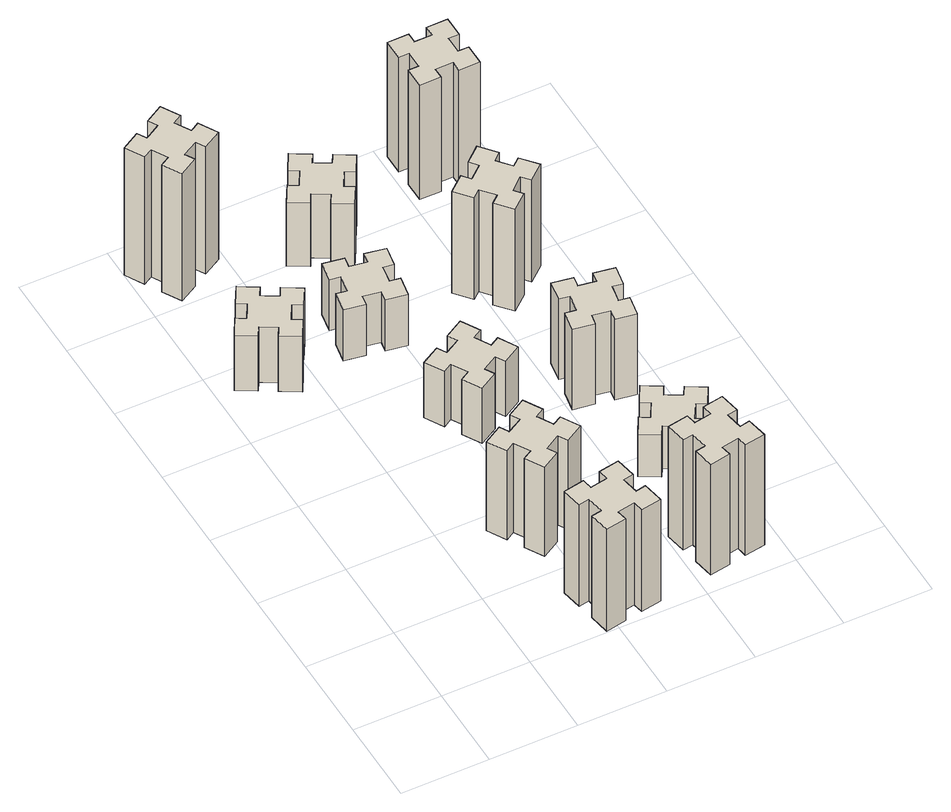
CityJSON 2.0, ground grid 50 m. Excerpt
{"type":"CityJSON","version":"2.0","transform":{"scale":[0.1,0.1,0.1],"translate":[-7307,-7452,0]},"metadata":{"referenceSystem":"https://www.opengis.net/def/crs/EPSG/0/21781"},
"CityObjects":{
"building1":{"type":"Building","attributes":{"class":"1000","function":"1000","usage":"1000","yearOfConstruction":2016,"roofType":"1000","measuredHeight":39,"storeysAboveGround":30,"storeysBelowGround":0},"geometry":[{"type":"Solid","lod":"1","boundaries":[[[[0,1,2,3,4,5,6,7,8,9,10,11,12,13,14,15,16,17,18,19]],[[17,16,20,21]],[[16,15,22,20]],[[15,14,23,22]],[[14,13,24,23]],[[13,12,25,24]],[[12,11,26,25]],[[11,10,27,26]],[[10,9,28,27]],[[9,8,29,28]],[[8,7,30,29]],[[7,6,31,30]],[[6,5,32,31]],[[5,4,33,32]],[[4,3,34,33]],[[3,2,35,34]],[[2,1,36,35]],[[1,0,37,36]],[[0,19,38,37]],[[19,18,39,38]],[[18,17,21,39]],[[24,25,26,27,28,29,30,31,32,33,34,35,36,37,38,39,21,20,22,23]]]]}]},
"building2":{"type":"Building","attributes":{"class":"1000","function":"1000","usage":"1000","yearOfConstruction":2016,"roofType":"1000","measuredHeight":72,"storeysAboveGround":30,"storeysBelowGround":0},"geometry":[{"type":"Solid","lod":"1","boundaries":[[[[40,41,42,43,44,45,46,47,48,49,50,51,52,53,54,55,56,57,58,59]],[[57,56,60,61]],[[56,55,62,60]],[[55,54,63,62]],[[54,53,64,63]],[[53,52,65,64]],[[52,51,66,65]],[[51,50,67,66]],[[50,49,68,67]],[[49,48,69,68]],[[48,47,70,69]],[[47,46,71,70]],[[46,45,72,71]],[[45,44,73,72]],[[44,43,74,73]],[[43,42,75,74]],[[42,41,76,75]],[[41,40,77,76]],[[40,59,78,77]],[[59,58,79,78]],[[58,57,61,79]],[[64,65,66,67,68,69,70,71,72,73,74,75,76,77,78,79,61,60,62,63]]]]}]},
"building3":{"type":"Building","attributes":{"class":"1000","function":"1000","usage":"1000","yearOfConstruction":2016,"roofType":"1000","measuredHeight":90,"storeysAboveGround":30,"storeysBelowGround":0},"geometry":[{"type":"Solid","lod":"1","boundaries":[[[[80,81,82,83,84,85,86,87,88,89,90,91,92,93,94,95,96,97,98,99]],[[97,96,100,101]],[[96,95,102,100]],[[95,94,103,102]],[[94,93,104,103]],[[93,92,105,104]],[[92,91,106,105]],[[91,90,107,106]],[[90,89,108,107]],[[89,88,109,108]],[[88,87,110,109]],[[87,86,111,110]],[[86,85,112,111]],[[85,84,113,112]],[[84,83,114,113]],[[83,82,115,114]],[[82,81,116,115]],[[81,80,117,116]],[[80,99,118,117]],[[99,98,119,118]],[[98,97,101,119]],[[104,105,106,107,108,109,110,111,112,113,114,115,116,117,118,119,101,100,102,103]]]]}]},
"building4":{"type":"Building","attributes":{"class":"1000","function":"1000","usage":"1000","yearOfConstruction":2016,"roofType":"1000","measuredHeight":63,"storeysAboveGround":30,"storeysBelowGround":0},"geometry":[{"type":"Solid","lod":"1","boundaries":[[[[120,121,122,123,124,125,126,127,128,129,130,131,132,133,134,135,136,137,138,139]],[[137,136,140,141]],[[136,135,142,140]],[[135,134,143,142]],[[134,133,144,143]],[[133,132,145,144]],[[132,131,146,145]],[[131,130,147,146]],[[130,129,148,147]],[[129,128,149,148]],[[128,127,150,149]],[[127,126,151,150]],[[126,125,152,151]],[[125,124,153,152]],[[124,123,154,153]],[[123,122,155,154]],[[122,121,156,155]],[[121,120,157,156]],[[120,139,158,157]],[[139,138,159,158]],[[138,137,141,159]],[[144,145,146,147,148,149,150,151,152,153,154,155,156,157,158,159,141,140,142,143]]]]}]},
"building5":{"type":"Building","attributes":{"class":"1000","function":"1000","usage":"1000","yearOfConstruction":2016,"roofType":"1000","measuredHeight":39,"storeysAboveGround":30,"storeysBelowGround":0},"geometry":[{"type":"Solid","lod":"1","boundaries":[[[[160,161,162,163,164,165,166,167,168,169,170,171,172,173,174,175,176,177,178,179]],[[177,176,180,181]],[[176,175,182,180]],[[175,174,183,182]],[[174,173,184,183]],[[173,172,185,184]],[[172,171,186,185]],[[171,170,187,186]],[[170,169,188,187]],[[169,168,189,188]],[[168,167,190,189]],[[167,166,191,190]],[[166,165,192,191]],[[165,164,193,192]],[[164,163,194,193]],[[163,162,195,194]],[[162,161,196,195]],[[161,160,197,196]],[[160,179,198,197]],[[179,178,199,198]],[[178,177,181,199]],[[184,185,186,187,188,189,190,191,192,193,194,195,196,197,198,199,181,180,182,183]]]]}]},
"building6":{"type":"Building","attributes":{"class":"1000","function":"1000","usage":"1000","yearOfConstruction":2016,"roofType":"1000","measuredHeight":36,"storeysAboveGround":30,"storeysBelowGround":0},"geometry":[{"type":"Solid","lod":"1","boundaries":[[[[200,201,202,203,204,205,206,207,208,209,210,211,212,213,214,215,216,217,218,219]],[[217,216,220,221]],[[216,215,222,220]],[[215,214,223,222]],[[214,213,224,223]],[[213,212,225,224]],[[212,211,226,225]],[[211,210,227,226]],[[210,209,228,227]],[[209,208,229,228]],[[208,207,230,229]],[[207,206,231,230]],[[206,205,232,231]],[[205,204,233,232]],[[204,203,234,233]],[[203,202,235,234]],[[202,201,236,235]],[[201,200,237,236]],[[200,219,238,237]],[[219,218,239,238]],[[218,217,221,239]],[[224,225,226,227,228,229,230,231,232,233,234,235,236,237,238,239,221,220,222,223]]]]}]},
"building7":{"type":"Building","attributes":{"class":"1000","function":"1000","usage":"1000","yearOfConstruction":2016,"roofType":"1000","measuredHeight":78,"storeysAboveGround":30,"storeysBelowGround":0},"geometry":[{"type":"Solid","lod":"1","boundaries":[[[[240,241,242,243,244,245,246,247,248,249,250,251,252,253,254,255,256,257,258,259]],[[257,256,260,261]],[[256,255,262,260]],[[255,254,263,262]],[[254,253,264,263]],[[253,252,265,264]],[[252,251,266,265]],[[251,250,267,266]],[[250,249,268,267]],[[249,248,269,268]],[[248,247,270,269]],[[247,246,271,270]],[[246,245,272,271]],[[245,244,273,272]],[[244,243,274,273]],[[243,242,275,274]],[[242,241,276,275]],[[241,240,277,276]],[[240,259,278,277]],[[259,258,279,278]],[[258,257,261,279]],[[264,265,266,267,268,269,270,271,272,273,274,275,276,277,278,279,261,260,262,263]]]]}]},
"building8":{"type":"Building","attributes":{"class":"1000","function":"1000","usage":"1000","yearOfConstruction":2016,"roofType":"1000","measuredHeight":45,"storeysAboveGround":30,"storeysBelowGround":0},"geometry":[{"type":"Solid","lod":"1","boundaries":[[[[280,281,282,283,284,285,286,287,288,289,290,291,292,293,294,295,296,297,298,299]],[[297,296,300,301]],[[296,295,302,300]],[[295,294,303,302]],[[294,293,304,303]],[[293,292,305,304]],[[292,291,306,305]],[[291,290,307,306]],[[290,289,308,307]],[[289,288,309,308]],[[288,287,310,309]],[[287,286,311,310]],[[286,285,312,311]],[[285,284,313,312]],[[284,283,314,313]],[[283,282,315,314]],[[282,281,316,315]],[[281,280,317,316]],[[280,299,318,317]],[[299,298,319,318]],[[298,297,301,319]],[[304,305,306,307,308,309,310,311,312,313,314,315,316,317,318,319,301,300,302,303]]]]}]},
"building9":{"type":"Building","attributes":{"class":"1000","function":"1000","usage":"1000","yearOfConstruction":2016,"roofType":"1000","measuredHeight":30,"storeysAboveGround":30,"storeysBelowGround":0},"geometry":[{"type":"Solid","lod":"1","boundaries":[[[[320,321,322,323,324,325,326,327,328,329,330,331,332,333,334,335,336,337,338,339]],[[337,336,340,341]],[[336,335,342,340]],[[335,334,343,342]],[[334,333,344,343]],[[333,332,345,344]],[[332,331,346,345]],[[331,330,347,346]],[[330,329,348,347]],[[329,328,349,348]],[[328,327,350,349]],[[327,326,351,350]],[[326,325,352,351]],[[325,324,353,352]],[[324,323,354,353]],[[323,322,355,354]],[[322,321,356,355]],[[321,320,357,356]],[[320,339,358,357]],[[339,338,359,358]],[[338,337,341,359]],[[344,345,346,347,348,349,350,351,352,353,354,355,356,357,358,359,341,340,342,343]]]]}]},
"building10":{"type":"Building","attributes":{"class":"1000","function":"1000","usage":"1000","yearOfConstruction":2016,"roofType":"1000","measuredHeight":57,"storeysAboveGround":30,"storeysBelowGround":0},"geometry":[{"type":"Solid","lod":"1","boundaries":[[[[360,361,362,363,364,365,366,367,368,369,370,371,372,373,374,375,376,377,378,379]],[[377,376,380,381]],[[376,375,382,380]],[[375,374,383,382]],[[374,373,384,383]],[[373,372,385,384]],[[372,371,386,385]],[[371,370,387,386]],[[370,369,388,387]],[[369,368,389,388]],[[368,367,390,389]],[[367,366,391,390]],[[366,365,392,391]],[[365,364,393,392]],[[364,363,394,393]],[[363,362,395,394]],[[362,361,396,395]],[[361,360,397,396]],[[360,379,398,397]],[[379,378,399,398]],[[378,377,381,399]],[[384,385,386,387,388,389,390,391,392,393,394,395,396,397,398,399,381,380,382,383]]]]}]},
"building11":{"type":"Building","attributes":{"class":"1000","function":"1000","usage":"1000","yearOfConstruction":2016,"roofType":"1000","measuredHeight":72,"storeysAboveGround":30,"storeysBelowGround":0},"geometry":[{"type":"Solid","lod":"1","boundaries":[[[[400,401,402,403,404,405,406,407,408,409,410,411,412,413,414,415,416,417,418,419]],[[417,416,420,421]],[[416,415,422,420]],[[415,414,423,422]],[[414,413,424,423]],[[413,412,425,424]],[[412,411,426,425]],[[411,410,427,426]],[[410,409,428,427]],[[409,408,429,428]],[[408,407,430,429]],[[407,406,431,430]],[[406,405,432,431]],[[405,404,433,432]],[[404,403,434,433]],[[403,402,435,434]],[[402,401,436,435]],[[401,400,437,436]],[[400,419,438,437]],[[419,418,439,438]],[[418,417,421,439]],[[424,425,426,427,428,429,430,431,432,433,434,435,436,437,438,439,421,420,422,423]]]]}]},
"building12":{"type":"Building","attributes":{"class":"1000","function":"1000","usage":"1000","yearOfConstruction":2016,"roofType":"1000","measuredHeight":81,"storeysAboveGround":30,"storeysBelowGround":0},"geometry":[{"type":"Solid","lod":"1","boundaries":[[[[440,441,442,443,444,445,446,447,448,449,450,451,452,453,454,455,456,457,458,459]],[[457,456,460,461]],[[456,455,462,460]],[[455,454,463,462]],[[454,453,464,463]],[[453,452,465,464]],[[452,451,466,465]],[[451,450,467,466]],[[450,449,468,467]],[[449,448,469,468]],[[448,447,470,469]],[[447,446,471,470]],[[446,445,472,471]],[[445,444,473,472]],[[444,443,474,473]],[[443,442,475,474]],[[442,441,476,475]],[[441,440,477,476]],[[440,459,478,477]],[[459,458,479,478]],[[458,457,461,479]],[[464,465,466,467,468,469,470,471,472,473,474,475,476,477,478,479,461,460,462,463]]]]}]}
},
"vertices":[
[406,2327,0],[456,2414,0],[508,2384,0],[568,2488,0],[464,2548,0],[434,2496,0],[347,2546,0],[377,2598,0],[273,2658,0],[213,2554,0],[265,2524,0],[215,2437,0],[163,2467,0],[103,2363,0],[207,2303,0],[237,2355,0],[324,2305,0],[294,2253,0],[398,2193,0],[458,2297,0],[324,2305,390],[294,2253,390],[237,2355,390],[207,2303,390],[103,2363,390],[163,2467,390],[215,2437,390],[265,2524,390],[213,2554,390],[273,2658,390],[377,2598,390],[347,2546,390],[434,2496,390],[464,2548,390],[568,2488,390],[508,2384,390],[456,2414,390],[406,2327,390],[458,2297,390],[398,2193,390],
[1192,175,0],[1175,274,0],[1234,284,0],[1213,402,0],[1095,381,0],[1105,322,0],[1007,305,0],[997,364,0],[878,343,0],[899,225,0],[958,235,0],[976,137,0],[917,127,0],[937,8,0],[1056,29,0],[1045,88,0],[1144,106,0],[1154,47,0],[1272,67,0],[1251,186,0],[1144,106,720],[1154,47,720],[1045,88,720],[1056,29,720],[937,8,720],[917,127,720],[976,137,720],[958,235,720],[899,225,720],[878,343,720],[997,364,720],[1007,305,720],[1105,322,720],[1095,381,720],[1213,402,720],[1234,284,720],[1175,274,720],[1192,175,720],[1251,186,720],[1272,67,720],
[224,3386,0],[137,3336,0],[107,3388,0],[3,3328,0],[63,3224,0],[115,3254,0],[165,3167,0],[113,3137,0],[173,3033,0],[277,3093,0],[247,3145,0],[334,3195,0],[364,3143,0],[468,3203,0],[408,3307,0],[356,3277,0],[306,3364,0],[358,3394,0],[298,3498,0],[194,3438,0],[306,3364,900],[358,3394,900],[356,3277,900],[408,3307,900],[468,3203,900],[364,3143,900],[334,3195,900],[247,3145,900],[277,3093,900],[173,3033,900],[113,3137,900],[165,3167,900],[115,3254,900],[63,3224,900],[3,3328,900],[107,3388,900],[137,3336,900],[224,3386,900],[194,3438,900],[298,3498,900],
[964,966,0],[877,916,0],[847,968,0],[743,908,0],[803,804,0],[855,834,0],[905,747,0],[853,717,0],[913,613,0],[1017,673,0],[987,725,0],[1074,775,0],[1104,723,0],[1208,783,0],[1148,887,0],[1096,857,0],[1046,944,0],[1098,974,0],[1038,1078,0],[934,1018,0],[1046,944,630],[1098,974,630],[1096,857,630],[1148,887,630],[1208,783,630],[1104,723,630],[1074,775,630],[987,725,630],[1017,673,630],[913,613,630],[853,717,630],[905,747,630],[855,834,630],[803,804,630],[743,908,630],[847,968,630],[877,916,630],[964,966,630],[934,1018,630],[1038,1078,630],
[1087,1565,0],[1174,1615,0],[1204,1563,0],[1308,1623,0],[1248,1727,0],[1196,1697,0],[1146,1784,0],[1198,1814,0],[1138,1918,0],[1034,1858,0],[1064,1806,0],[977,1756,0],[947,1808,0],[843,1748,0],[903,1644,0],[955,1674,0],[1005,1587,0],[953,1557,0],[1013,1453,0],[1117,1513,0],[1005,1587,390],[953,1557,390],[955,1674,390],[903,1644,390],[843,1748,390],[947,1808,390],[977,1756,390],[1064,1806,390],[1034,1858,390],[1138,1918,390],[1198,1814,390],[1146,1784,390],[1196,1697,390],[1248,1727,390],[1308,1623,390],[1204,1563,390],[1174,1615,390],[1087,1565,390],[1117,1513,390],[1013,1453,390],
[944,2525,0],[845,2542,0],[856,2601,0],[737,2622,0],[717,2504,0],[776,2494,0],[758,2395,0],[699,2406,0],[678,2287,0],[797,2267,0],[807,2326,0],[905,2308,0],[895,2249,0],[1013,2228,0],[1034,2347,0],[975,2357,0],[992,2455,0],[1051,2445,0],[1072,2563,0],[954,2584,0],[992,2455,360],[1051,2445,360],[975,2357,360],[1034,2347,360],[1013,2228,360],[895,2249,360],[905,2308,360],[807,2326,360],[797,2267,360],[678,2287,360],[699,2406,360],[758,2395,360],[776,2494,360],[717,2504,360],[737,2622,360],[856,2601,360],[845,2542,360],[944,2525,360],[954,2584,360],[1072,2563,360],
[1685,188,0],[1784,206,0],[1794,147,0],[1912,167,0],[1891,286,0],[1832,275,0],[1815,374,0],[1874,384,0],[1853,502,0],[1735,481,0],[1745,422,0],[1647,405,0],[1637,464,0],[1518,443,0],[1539,325,0],[1598,335,0],[1616,237,0],[1557,227,0],[1577,108,0],[1696,129,0],[1616,237,780],[1557,227,780],[1598,335,780],[1539,325,780],[1518,443,780],[1637,464,780],[1647,405,780],[1745,422,780],[1735,481,780],[1853,502,780],[1874,384,780],[1815,374,780],[1832,275,780],[1891,286,780],[1912,167,780],[1794,147,780],[1784,206,780],[1685,188,780],[1696,129,780],[1577,108,780],
[877,2995,0],[964,2945,0],[934,2893,0],[1038,2833,0],[1098,2937,0],[1046,2967,0],[1096,3054,0],[1148,3024,0],[1208,3128,0],[1104,3188,0],[1074,3136,0],[987,3186,0],[1017,3238,0],[913,3298,0],[853,3194,0],[905,3164,0],[855,3077,0],[803,3107,0],[743,3003,0],[847,2943,0],[855,3077,450],[803,3107,450],[905,3164,450],[853,3194,450],[913,3298,450],[1017,3238,450],[987,3186,450],[1074,3136,450],[1104,3188,450],[1208,3128,450],[1148,3024,450],[1096,3054,450],[1046,2967,450],[1098,2937,450],[1038,2833,450],[934,2893,450],[964,2945,450],[877,2995,450],[847,2943,450],[743,3003,450],
[1717,875,0],[1804,825,0],[1774,773,0],[1878,713,0],[1938,817,0],[1886,847,0],[1936,934,0],[1988,904,0],[2048,1008,0],[1944,1068,0],[1914,1016,0],[1827,1066,0],[1857,1118,0],[1753,1178,0],[1693,1074,0],[1745,1044,0],[1695,957,0],[1643,987,0],[1583,883,0],[1687,823,0],[1695,957,300],[1643,987,300],[1745,1044,300],[1693,1074,300],[1753,1178,300],[1857,1118,300],[1827,1066,300],[1914,1016,300],[1944,1068,300],[2048,1008,300],[1988,904,300],[1936,934,300],[1886,847,300],[1938,817,300],[1878,713,300],[1774,773,300],[1804,825,300],[1717,875,300],[1687,823,300],[1583,883,300],
[1647,1486,0],[1745,1468,0],[1735,1409,0],[1853,1388,0],[1874,1507,0],[1815,1517,0],[1832,1615,0],[1891,1605,0],[1912,1723,0],[1794,1744,0],[1784,1685,0],[1685,1702,0],[1696,1761,0],[1577,1782,0],[1557,1664,0],[1616,1654,0],[1598,1555,0],[1539,1566,0],[1518,1447,0],[1637,1427,0],[1598,1555,570],[1539,1566,570],[1616,1654,570],[1557,1664,570],[1577,1782,570],[1696,1761,570],[1685,1702,570],[1784,1685,570],[1794,1744,570],[1912,1723,570],[1891,1605,570],[1832,1615,570],[1815,1517,570],[1874,1507,570],[1853,1388,570],[1735,1409,570],[1745,1468,570],[1647,1486,570],[1637,1427,570],[1518,1447,570],
[1499,2393,0],[1563,2316,0],[1517,2278,0],[1594,2186,0],[1686,2263,0],[1648,2309,0],[1724,2373,0],[1763,2327,0],[1855,2404,0],[1778,2496,0],[1732,2458,0],[1667,2534,0],[1713,2573,0],[1636,2665,0],[1544,2588,0],[1583,2542,0],[1506,2477,0],[1468,2523,0],[1376,2446,0],[1453,2354,0],[1506,2477,720],[1468,2523,720],[1583,2542,720],[1544,2588,720],[1636,2665,720],[1713,2573,720],[1667,2534,720],[1732,2458,720],[1778,2496,720],[1855,2404,720],[1763,2327,720],[1724,2373,720],[1648,2309,720],[1686,2263,720],[1594,2186,720],[1517,2278,720],[1563,2316,720],[1499,2393,720],[1453,2354,720],[1376,2446,720],
[1665,3155,0],[1765,3155,0],[1765,3095,0],[1885,3095,0],[1885,3215,0],[1825,3215,0],[1825,3315,0],[1885,3315,0],[1885,3435,0],[1765,3435,0],[1765,3375,0],[1665,3375,0],[1665,3435,0],[1545,3435,0],[1545,3315,0],[1605,3315,0],[1605,3215,0],[1545,3215,0],[1545,3095,0],[1665,3095,0],[1605,3215,810],[1545,3215,810],[1605,3315,810],[1545,3315,810],[1545,3435,810],[1665,3435,810],[1665,3375,810],[1765,3375,810],[1765,3435,810],[1885,3435,810],[1885,3315,810],[1825,3315,810],[1825,3215,810],[1885,3215,810],[1885,3095,810],[1765,3095,810],[1765,3155,810],[1665,3155,810],[1665,3095,810],[1545,3095,810]
]}
